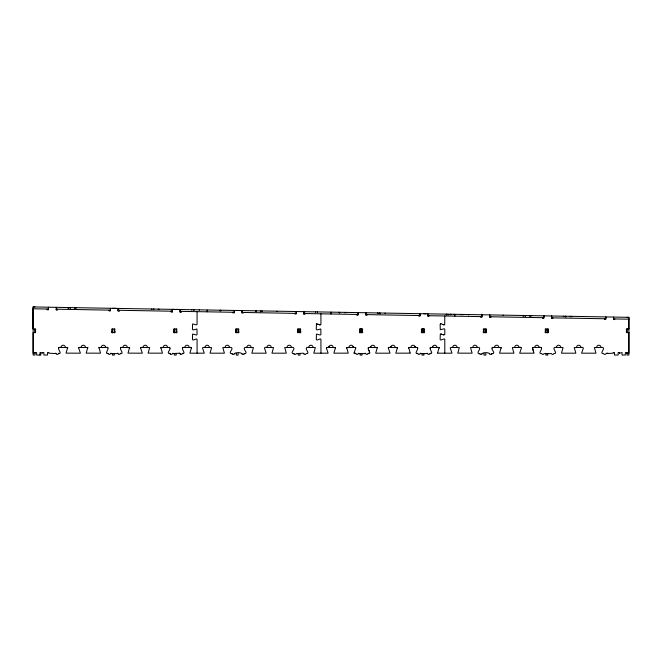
<?xml version="1.0" encoding="UTF-8"?>
<svg xmlns="http://www.w3.org/2000/svg" width="662" height="662" viewBox="0 0 662 662"><rect width="100%" height="100%" fill="white"/><g stroke="black" fill="none" stroke-linecap="round" stroke-linejoin="round"><path stroke-width="0.99" d="M34.978 330.222L35.607 330.222L35.599 328.981L33.125 328.981L33.141 306.936L34.995 306.911M236.26 332.597L236.26 328.981M300.052 332.597L300.052 328.981M320.954 353.185L320.938 339.358L320.292 338.886L316.941 340.069L316.287 339.449L316.436 334.045L320.292 335.013L320.938 334.533L320.805 328.989L316.941 329.957L316.287 329.337L316.436 323.933L320.292 324.893L320.938 324.421L320.921 313.813M361.973 332.597L361.973 328.981L360.12 328.981L360.12 332.854M423.903 332.597L423.903 328.981L422.042 328.981L422.042 332.854M628.883 328.94L627.03 328.94L627.03 332.547L628.883 332.547L628.883 353.185L625.375 352.565L625.375 355.039L622.065 355.039L622.065 352.565L619.392 353.185L619.392 352.565L618.151 352.565L618.151 355.039L614.535 355.039L614.535 352.565L613.302 352.565L613.302 353.177L605.937 353.599A1.241 1.241 0 0 1 603.603 353.599C598.845 354.021 605.473 348.758 602.867 347.401L594.377 347.583L595.966 353.185L581.6 353.185L583.371 348.022L582.75 347.401L574.26 347.583L575.849 353.185L561.484 353.185L563.072 347.583L554.582 347.401C551.967 348.758 558.604 354.021 553.846 353.599A1.241 1.241 0 0 1 551.504 353.599L544.015 353.599A1.241 1.241 0 0 1 541.673 353.599C536.915 354.021 543.552 348.758 540.937 347.401L532.546 347.5L534.035 353.185L519.67 353.185L521.441 348.022L520.82 347.401L512.33 347.583L513.919 353.185L499.553 353.185L501.142 347.583L492.652 347.401C489.64 349.213 497.203 353.177 491.742 353.922M171.119 311.198L171.11 311.819L172.352 311.843L172.368 310.602M331.058 312.365L331.05 312.828M47.159 309.038L47.259 309.659L48.492 309.675L48.425 307.201M56.278 307.333L56.237 309.816L57.47 309.833M57.371 309.212L57.362 309.833L56.121 309.808M67.913 308.235L67.929 307.54M68.534 308.244L68.542 307.78M69.684 308.037L69.692 307.573M70.387 308.509L70.404 307.582M74.723 308.591L74.74 307.656M75.435 308.136L75.443 307.673M75.46 308.136L75.468 307.673M76.585 308.153L76.593 307.689M109.081 310.114L109.18 310.735L110.422 310.759L110.463 308.285L110.455 308.897M118.093 308.418L118.051 310.892L119.292 310.917L119.301 310.296M118.2 308.418L118.159 310.892L119.4 310.917L119.408 310.296M151.399 309.46L151.408 308.997M153.17 309.493L153.179 309.03M153.882 309.502L153.89 309.038M158.218 309.584L158.226 309.113M158.921 309.593L158.954 309.129M171.011 311.198L171.003 311.819L172.244 311.835L172.285 309.361M172.352 311.843L172.393 309.361L174.321 309.394M181.305 311.38L181.297 311.992L180.056 311.976M191.773 310.164L191.781 309.7M193.544 310.197L193.552 309.733M194.247 310.213L194.256 309.742M199.32 310.296L199.295 309.833M207.173 311.827L207.206 309.973M220.132 311.123L220.148 310.197M220.851 310.677L220.86 310.213M232.941 312.282L232.933 312.894L234.216 312.919L234.257 310.445L234.29 312.298L180.097 311.355L180.13 309.502L179.981 311.976L181.222 311.992M241.953 310.577L241.911 313.052L243.161 313.076L243.161 312.456M242.06 310.577L242.027 312.439L296.212 313.383L296.245 311.529M255.466 311.281L255.474 310.817M256.169 311.752L256.186 310.826M260.505 311.827L260.522 310.9M261.242 311.38L261.225 310.917M262.367 311.628L262.375 311.165M277.03 311.653L277.039 311.19M294.871 313.358L294.855 313.978L296.104 314.003L296.137 311.521M303.85 314.136L303.891 311.661M303.982 311.661L303.957 313.515L358.142 314.467L358.175 312.605M305.083 313.54L305.083 314.16L303.833 314.136M315.625 312.332L315.633 311.86M317.396 312.356L317.404 311.893M331.025 313.995L331.058 312.133M339.656 313.209L339.672 312.282M344.703 312.836L344.712 312.373M345.854 312.853L345.862 312.39M356.835 314.442L357.099 315.062M358.076 312.605L358.026 315.079L356.826 315.062M365.813 312.737L365.772 315.22L367.005 315.236L367.021 314.615M365.912 312.745L365.879 314.599L420.072 315.542L420.105 313.689M377.555 313.407L377.563 312.944M378.168 313.656L378.176 313.192M379.326 313.44L379.334 312.977M380.021 313.92L380.038 312.985M385.102 313.54L385.077 313.076M419.998 313.689L419.956 316.163L418.723 316.138L418.732 315.526M427.743 313.821L427.702 316.295L428.935 316.32L428.943 315.7M427.842 313.821L427.809 315.683L481.994 316.626L482.027 314.773M446.287 315.071L446.304 314.144M446.999 314.624L447.007 314.16M448.141 315.104L448.157 314.409M450.234 314.682L450.243 314.21M451.029 314.922L451.045 314.227M454.107 314.748L454.115 314.285M454.877 316.155L454.91 314.293M461.042 314.864L461.05 314.4M462.812 314.897L462.821 314.433M480.662 316.602L480.645 317.222L481.886 317.247L481.928 314.764M489.665 314.905L489.623 317.379L490.865 317.404L490.873 316.784M489.772 314.905L489.739 316.759L543.924 317.71L543.957 315.848M503.178 315.6L503.186 315.137M522.963 316.179L522.98 315.484M523.584 316.188L523.592 315.724M524.734 315.981L524.743 315.517M525.438 316.453L525.454 315.526M529.774 316.535L529.79 315.6M531.636 316.097L531.644 315.633M542.583 317.686L542.575 318.306L543.816 318.323L543.858 315.848M551.595 315.981L551.554 318.463L552.795 318.48L552.803 317.859M551.694 315.989L551.661 317.843L605.854 318.786L605.887 316.933L605.738 319.407L604.505 319.382L604.514 318.761M563.337 316.651L563.345 316.188M565.108 316.684L565.116 316.221M565.803 317.164L565.82 316.229M570.148 316.775L570.156 316.304M570.851 316.784L570.892 316.32M572.009 316.8L572.018 316.337M613.624 317.065L613.484 319.539L614.717 319.564L614.733 318.943M627.013 330.222L626.393 330.222L626.393 328.981L628.867 328.981L628.9 317.33L33.141 306.936L33.141 355.039L34.995 355.039L34.995 352.556M338.952 312.737L338.961 312.274M232.213 353.922C226.752 353.177 234.315 349.205 231.295 347.401L222.813 347.583L224.401 353.185L210.028 353.185L211.617 347.583L203.126 347.401L202.514 348.022L204.285 353.185L189.911 353.185L191.5 347.583L183.018 347.401C180.494 348.783 186.998 354.013 182.273 353.599A1.241 1.241 0 0 1 179.94 353.599M294.135 353.922C288.673 353.177 296.245 349.205 293.225 347.401L284.734 347.583L286.323 353.185L271.958 353.185L273.547 347.583L265.057 347.401L264.436 348.022L266.207 353.185L251.841 353.185L253.43 347.583L244.94 347.401C241.92 349.213 249.508 353.343 244.03 353.922M354.029 353.003L355.775 348.022L355.262 347.409L346.665 347.583L348.253 353.136L333.888 353.185L335.477 347.583L326.987 347.401L326.366 348.022L328.137 353.185L313.771 353.185L315.36 347.583L306.87 347.401C304.247 348.75 310.975 354.096 306.134 353.599A1.241 1.241 0 0 1 303.792 353.599M410.183 353.136L395.81 353.185L397.399 347.583L388.917 347.401L388.296 348.022L390.067 353.185L375.702 353.185L377.29 347.583L368.8 347.401C366.177 348.75 372.872 354.071 368.055 353.599A1.241 1.241 0 0 1 365.722 353.599L358.225 353.599A1.241 1.241 0 0 1 355.891 353.599L354.013 353.094M437.648 353.003L439.113 347.5L430.722 347.401C428.115 348.75 434.686 353.913 429.986 353.599A1.241 1.241 0 0 1 427.652 353.599L420.155 353.599A1.241 1.241 0 0 1 417.821 353.599C413.063 354.021 419.691 348.758 417.085 347.401L408.694 347.5L410.159 353.003M437.623 353.185L451.989 353.185L450.226 348.022L450.839 347.401L459.329 347.583L457.74 353.136L472.105 353.185L470.517 347.583L479.007 347.401C481.795 349.18 474.803 353.251 479.925 353.922M39.96 355.039L39.96 352.556L42.633 353.177L42.633 352.556L43.874 352.565L43.874 355.039L47.482 355.039L47.482 352.556L48.723 352.556L48.723 353.177L56.088 353.591A1.241 1.241 0 0 0 58.421 353.591C63.18 354.013 56.543 348.758 59.158 347.401L67.648 347.575L66.059 353.136L80.425 353.185L78.654 348.022L79.159 347.409L87.765 347.583L86.176 353.136L100.541 353.185L98.952 347.583L107.443 347.401C110.049 348.775 103.487 353.913 108.179 353.599A1.241 1.241 0 0 0 110.513 353.599L118.01 353.599A1.241 1.241 0 0 0 120.343 353.599C125.085 354.005 118.366 348.601 121.138 347.401L129.578 347.583L127.989 353.136L142.355 353.185L140.584 348.022L141.089 347.409L149.695 347.583L148.106 353.136L162.471 353.185L160.883 347.583L169.373 347.401C172.385 349.205 164.838 353.144 170.283 353.922M182.398 348.022L183.06 347.401M408.413 348.022L409.033 347.401M326.366 348.022L326.987 347.401M346.483 348.022L347.103 347.401M368.18 348.022L368.8 347.401M388.296 348.022L388.917 347.401M430.11 348.022L430.722 347.401M492.032 348.022L492.702 347.401M532.265 348.022L532.935 347.401M443.242 334.699L444.79 334.533L444.79 329.246L444.152 328.766L440.288 329.734L440.139 324.33L440.801 323.71L444.012 324.868L444.74 324.554L444.79 315.981M120.467 348.022L121.088 347.401M160.701 348.022L161.363 347.401M328.997 346.607L328.84 347.401A2.168 2.168 0 0 1 331.008 345.233A2.168 2.168 0 0 1 333.176 347.401M370.811 346.607L370.654 347.401A2.168 2.168 0 0 1 372.822 345.233A2.168 2.168 0 0 1 374.99 347.401M390.928 346.607L390.77 347.401A2.168 2.168 0 0 1 392.938 345.233A2.168 2.168 0 0 1 395.106 347.401M432.733 346.607L432.584 347.401A2.168 2.168 0 0 1 434.752 345.233A2.168 2.168 0 0 1 436.92 347.401M58.579 347.79L59.158 347.401M78.695 347.79L79.275 347.401M98.812 347.79L99.391 347.401M140.625 347.79L141.205 347.401M58.421 353.591L59.001 353.177M170.109 353.599A1.241 1.241 0 0 0 172.443 353.599L179.352 353.185L180.114 353.922M182.273 353.599L182.861 353.185M110.513 353.599L111.1 353.185M120.343 353.599L120.931 353.185M172.443 353.599L173.03 353.185M234.199 353.922C234.977 352.167 241.258 352.167 242.044 353.922M481.911 353.922C482.689 352.167 488.97 352.167 489.756 353.922M358.316 353.434L358.812 353.185M368.146 353.434L368.643 353.185M420.246 353.434L420.742 353.185M430.077 353.434L430.573 353.185M316.436 323.933L320.16 324.868M440.511 323.759L440.942 323.735M627.03 317.388L628.883 317.388L628.883 355.039L627.03 355.039L627.03 352.565M422.042 329.808L423.903 329.808M545.902 329.808L547.755 329.808M112.408 330.222L111.787 330.222L111.787 328.981L114.882 328.981L114.882 330.222L114.261 330.222M174.338 330.222L173.717 330.222L173.717 328.981L176.812 328.981L176.812 330.222L176.191 330.222M238.121 330.222L238.742 330.222L238.742 328.981L235.639 328.981L235.639 330.222L236.26 330.222L236.26 332.854M298.19 330.222L297.569 330.222L297.569 328.981L300.664 328.981L300.664 330.222L300.052 330.222L300.052 332.854M360.12 330.222L359.499 330.222L359.499 328.981L362.594 328.981L362.594 330.222L361.973 330.222L361.973 332.854M422.042 330.222L421.429 330.222L421.429 328.981L424.524 328.981L424.524 330.222L423.903 330.222L423.903 332.854M483.972 330.222L483.351 330.222L483.351 328.981L486.454 328.981L486.454 330.222L485.834 330.222M545.902 330.222L545.281 330.222L545.281 328.981L548.376 328.981L548.376 330.222L547.755 330.222M34.978 331.356L35.607 331.356L35.607 332.597L33.125 332.597L33.141 353.185L36.65 352.565L36.65 355.039L40.779 355.039L40.779 352.565M111.787 331.356L112.408 331.356M114.261 331.356L114.882 331.356M173.717 331.356L174.338 331.356M176.191 331.356L176.812 331.356M235.639 331.356L236.26 331.356M238.121 331.356L238.742 331.356M298.19 331.356L297.569 331.356L297.569 332.597L300.664 332.597L300.664 331.05M300.052 331.356L300.664 331.356M359.499 331.356L360.12 331.356M361.973 331.356L362.594 331.356M421.429 331.356L422.042 331.356M423.903 331.356L424.524 331.356M483.351 331.356L483.972 331.356M485.834 331.356L486.454 331.356M545.281 331.356L545.902 331.356M547.755 331.356L548.376 331.356M627.013 331.356L626.393 331.356L626.393 332.597L628.875 332.597M111.787 332.283L112.408 332.283M114.261 332.283L114.882 332.283M173.717 332.283L174.338 332.283M176.191 332.283L176.812 332.283M235.639 332.283L236.26 332.283M238.121 332.283L238.742 332.283M300.052 332.283L300.664 332.283M359.499 332.283L360.12 332.283M361.973 332.283L362.594 332.283M421.429 332.283L422.042 332.283M423.903 332.283L424.524 332.283M483.351 332.283L483.972 332.283M485.834 332.283L486.454 332.283M545.281 332.283L545.902 332.283M547.755 332.283L548.376 332.283M606.524 353.185L607.832 353.177M520.936 347.409L518.967 347.401A2.168 2.168 0 0 0 516.799 345.233A2.168 2.168 0 0 0 514.631 347.401M67.789 347.79L65.348 347.401A2.16 2.16 0 0 0 63.18 345.233A2.16 2.16 0 0 0 61.02 347.401M112.399 308.318L116.272 308.384M423.87 313.755L425.807 313.788M176.266 309.427L178.169 309.468M48.508 309.055L33.1 308.79L33.125 328.981M56.245 309.195L110.43 310.139M118.175 310.271L172.36 311.223M613.591 318.927L628.867 319.192M47.143 309.651L48.384 309.675M109.073 310.735L110.314 310.759M444.806 353.185L444.79 339.358L444.152 338.886L440.801 340.069L440.139 339.449L440.288 334.045L444.012 334.989M540.904 347.401L541.557 348.022M500.671 347.401L501.324 348.022M191.037 347.401L191.682 348.022M169.34 347.401L169.985 348.022M129.107 347.401L129.76 348.022M107.443 347.401L108.014 347.79M87.326 347.401L87.897 347.79M438.774 347.401L439.394 348.022M376.852 347.401L377.423 347.79M365.143 353.185L365.639 353.434M355.312 353.185L355.808 353.434M179.352 353.185L179.849 353.434M169.522 353.185L170.018 353.434M117.431 353.185L117.927 353.434M107.6 353.185L108.096 353.434M55.5 353.177L55.997 353.425M427.064 353.185L427.652 353.599M417.234 353.185L417.821 353.599M443.242 324.587L444.012 324.868M440.942 333.847L441.703 334.136M417.308 347.442L417.697 348.022M397.192 347.442L397.581 348.022M355.378 347.442L355.775 348.022M335.262 347.442L335.642 347.906M303.974 353.922L303.213 353.185L296.303 353.599A1.241 1.241 0 0 1 293.961 353.599M532.703 349.271L533.572 351.762M369.048 350.512L369.487 351.762M415.074 346.607L415.223 347.401A2.168 2.168 0 0 0 413.055 345.233A2.168 2.168 0 0 0 410.887 347.401M353.144 346.607L353.293 347.401A2.168 2.168 0 0 0 351.125 345.233A2.168 2.168 0 0 0 348.957 347.401M197.061 311.653L197.077 324.421L196.44 324.893L192.576 323.933L192.427 329.337L193.089 329.957L196.953 328.989L197.077 334.533L196.44 335.013L192.576 334.045L192.427 339.449L193.089 340.069L196.44 338.886L197.077 339.358L197.094 353.185M626.616 352.565L626.616 353.185M619.392 352.565L619.392 353.185M548.376 331.05L548.376 332.597L545.281 332.597L545.281 331.05M547.755 328.981L547.755 332.854M547.755 353.434L547.755 355.089L545.902 355.089L545.902 353.434M545.902 328.981L545.902 332.854M486.454 331.05L486.454 332.597L483.351 332.597L483.351 331.05M485.834 328.981L485.834 332.854M485.834 353.434L485.834 355.089L483.972 355.089L483.972 353.434M483.972 328.981L483.972 332.854M424.524 331.05L424.524 332.597L421.429 332.597L421.429 331.05M423.903 353.434L423.903 355.089L422.042 355.089L422.042 353.434M362.594 331.05L362.594 332.597L359.499 332.597L359.499 331.05M361.973 353.434L361.973 355.089L360.12 355.089L360.12 353.434M300.052 353.434L300.052 355.089L298.19 355.089L298.19 353.434M298.19 328.981L298.19 332.597M238.742 331.05L238.742 332.597L235.639 332.597L235.639 331.05M238.121 328.981L238.121 332.854M238.121 353.434L238.121 355.089L236.26 355.089L236.26 353.434M176.812 331.05L176.812 332.597L173.717 332.597L173.717 331.05M176.191 328.981L176.191 332.854M176.191 353.434L176.191 355.089L174.338 355.089L174.338 353.434M174.338 328.981L174.338 332.854M114.882 331.05L114.882 332.597L111.787 332.597L111.787 331.05M114.261 328.981L114.261 332.854M114.261 353.434L114.261 355.089L112.408 355.089L112.408 353.434M112.408 328.981L112.408 332.854M34.995 328.981L34.995 332.597M81.136 347.401A2.168 2.168 0 0 1 83.304 345.233A2.168 2.168 0 0 1 85.464 347.401M101.253 347.401A2.168 2.168 0 0 1 103.413 345.233A2.168 2.168 0 0 1 105.581 347.401M122.942 347.401A2.168 2.168 0 0 1 125.11 345.233A2.168 2.168 0 0 1 127.278 347.401M143.058 347.401A2.168 2.168 0 0 1 145.226 345.233A2.168 2.168 0 0 1 147.394 347.401M163.175 347.401A2.168 2.168 0 0 1 165.343 345.233A2.168 2.168 0 0 1 167.503 347.401M184.872 347.401A2.168 2.168 0 0 1 187.04 345.233A2.168 2.168 0 0 1 189.2 347.401M244.204 353.599A1.241 1.241 0 0 1 241.87 353.599M234.373 353.599A1.241 1.241 0 0 1 232.039 353.599M287.035 347.401A2.168 2.168 0 0 1 289.203 345.233A2.168 2.168 0 0 1 291.371 347.401M266.918 347.401A2.168 2.168 0 0 1 269.086 345.233A2.168 2.168 0 0 1 271.255 347.401M246.802 347.401A2.168 2.168 0 0 1 248.97 345.233A2.168 2.168 0 0 1 251.138 347.401M308.732 347.401A2.168 2.168 0 0 1 310.892 345.233A2.168 2.168 0 0 1 313.06 347.401M225.105 347.401A2.168 2.168 0 0 1 227.273 345.233A2.168 2.168 0 0 1 229.441 347.401M204.988 347.401A2.168 2.168 0 0 1 207.156 345.233A2.168 2.168 0 0 1 209.324 347.401M596.669 347.401A2.168 2.168 0 0 1 598.837 345.233A2.168 2.168 0 0 1 601.005 347.401M576.552 347.401A2.168 2.168 0 0 1 578.72 345.233A2.168 2.168 0 0 1 580.888 347.401M556.436 347.401A2.168 2.168 0 0 1 558.604 345.233A2.168 2.168 0 0 1 560.772 347.401M534.747 347.401A2.168 2.168 0 0 1 536.915 345.233A2.168 2.168 0 0 1 539.075 347.401M494.514 347.401A2.168 2.168 0 0 1 496.682 345.233A2.168 2.168 0 0 1 498.85 347.401M482.085 353.599A1.241 1.241 0 0 1 479.751 353.599M491.916 353.599A1.241 1.241 0 0 1 489.582 353.599M472.817 347.401A2.168 2.168 0 0 1 474.985 345.233A2.168 2.168 0 0 1 477.153 347.401M452.7 347.401A2.168 2.168 0 0 1 454.868 345.233A2.168 2.168 0 0 1 457.037 347.401M468.564 314.533L468.555 314.996L468.588 314.533M530.494 315.617L530.485 316.08L530.519 315.617"/></g></svg>
